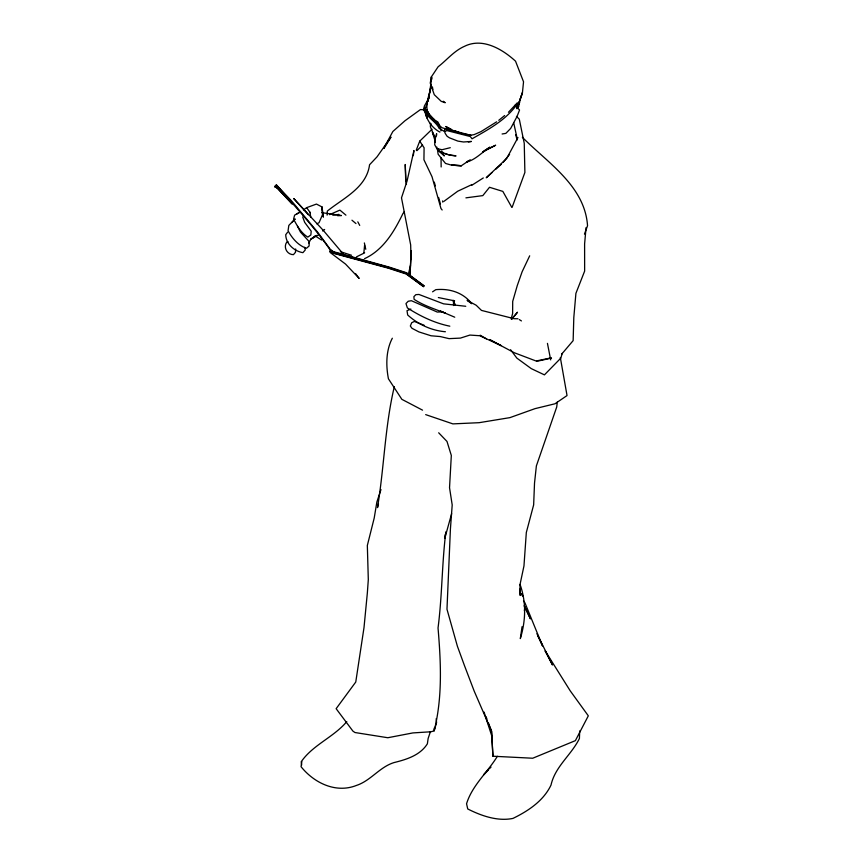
<?xml version="1.0" encoding="UTF-8"?>
<svg xmlns="http://www.w3.org/2000/svg" width="863" height="863" viewBox="0 0 863 863"><rect width="100%" height="100%" fill="white"/><g stroke="black" fill="none" stroke-linecap="round" stroke-linejoin="round"><path stroke-width="1.29" d="M411.241 253.711L411.025 259.04L410.669 244.919L401.489 197.843L407.109 180.874L413.949 150.518L413.334 155.642M440.961 130.874C440.098 121.478 427.638 116.667 424.499 108.738M430.518 123.463L430.378 126.872L434.909 137.476L432.363 132.233L435.243 141.403M327.12 215.103L327.314 211.068C343.463 198.069 366.581 187.692 369.558 164.757L377.012 156.861L390.971 137.12L384.035 148.339M410.486 265.437L410.044 274.574L411.241 250.885L410.486 265.437L408.652 273.107M295.653 248.986L295.48 252.276L293.442 254.661C287.12 254.693 283.129 247.411 286.71 242.169L288.059 241.802M436.495 135.847L436.624 133.679L435.028 139.579L434.715 144.779L436.851 148.565L442.039 149.731L450.281 147.692M445.847 531.835C441.888 563.809 442.19 595.945 438.037 627.962C440.917 662.277 442.643 697.131 434.154 730.842L431.122 731.759L412.859 732.924L387.8 737.736L354.963 732.525L352.913 731.112L336.139 708.685L355.761 682.029L364.003 627.606L367.347 593L368.307 579.656L367.336 545.459L374.208 518.048L376.883 501.942L380.982 489.58M586.063 227.605L584.607 243.862L584.639 271.101L575.912 293.344L573.809 317.562L573.14 340.637L561.597 354.24M363.884 252.697L364.585 245.329M323.366 217.239L322.039 206.958L316.462 204.067L306.667 207.649L303.474 209.871M557.293 402.082L556.721 406.991L536.376 465.912L534.521 483.097L533.647 504.898L526.322 532.503L523.97 565.891L519.936 584.941L520.216 595.47L519.947 588.976M445.351 534.348L444.844 538.134L451.64 513.647M522.061 626.689L520.324 638.598C525.826 620.605 526.354 602.201 520.065 584.424M524.37 610.799L524.941 606.829L530.454 618.868L524.121 605.783M579.688 730.939L579.418 738.512C571.349 755.017 555.114 766.452 551.004 785.103C543.442 800.918 528.264 810.961 512.946 818.415C497.595 821.565 481.392 815.848 467.735 808.965L466.559 803.733C472.169 785.438 487.617 772.256 497.368 756.301M301.823 761.673L301.058 766.711C314.046 782.903 335.815 793.615 356.419 785.449C370.702 780.778 379.537 767.099 393.906 762.612C406.505 759.494 420.065 755.405 427.368 743.83L428.145 738.469L430.454 731.522M424.574 109.612L424.143 110.906L423.657 108.727L424.488 105.836L429.396 97.195M394.315 386.678C384.898 426.419 384.186 467.444 377.487 507.627L378.49 503.841M431.209 84.779L427.951 101.435C429.925 93.431 430.443 85.329 431.802 77.379M430.971 86.861C428.825 97.508 421.5 112.093 433.938 119.223L428.372 113.431L426.764 109.935L429.45 114.887L428.372 113.431L433.086 119.008L437.875 121.985L439.547 125.135M517.573 107.487L522.439 92.654L523.539 81.802L515.545 61.197C502.385 49.105 482.503 37.4 464.618 46.257C454.035 50.841 446.958 59.968 438.102 66.796L431.403 76.829L430.249 83.064L434.283 94.703L441.23 101.359L445.232 102.719L443.215 101.23M511.284 318.328L512.622 313.549L512.698 301.403L517.271 285.577L522.104 271.802L529.688 255.815M562.223 353.399L560.842 358.113L544.434 374.866L531.306 368.641L516.872 358.123L510.583 349.742M444.779 129.342L444.434 131.273L445.297 133.549L447.099 136.268L449.429 137.821L457.875 141.101L463.507 141.985L471.36 141.446L468.382 141.996M517.336 107.239L522.439 92.654L516.948 108.749M584.467 234.121L587.541 225.696C584.78 185.987 548.037 163.15 522.374 137.293M512.169 207.206L524.887 172.46L524.251 143.301L519.299 119.17L516.452 116.365M416.268 150.086L419.752 141.133L432.018 129.267M392.331 338.22C385.858 350.507 385.89 365.545 388.426 378.792L401.856 399.332L422.546 410.152M517.185 108.404L519.753 102.233M425.232 108.317L427.282 103.495M322.6 214.488L322.719 215.912L322.039 206.958L322.6 214.488L319.019 222.74L316.732 223.819M517.962 137.508L506.689 158.479L486.247 177.767L491.921 172.665M383.711 148.339L392.859 131.5L404.963 120.766L420.475 109.558L427.077 110M308.76 243.032L310.853 239.191L316.16 235.459M404.423 211.575L402.881 213.679C394.186 231.564 383.345 249.99 364.553 258.663M287.573 232.244L285.729 234.714C285.815 243.841 294.348 251.295 302.913 252.665L305.308 249.892L304.682 247.303M511.77 319.364L517.498 312.212L511.328 319.278M503.14 162.32L509.569 154.412M508.447 112.287L517.304 102.816L518.501 103.83L518.846 106.278L517.886 107.605L516.678 104.66L517.174 104.952L516.452 105.135C505.265 120.496 488.188 129.558 472.061 138.792L470.259 136.527L446.603 130.496C445.437 132.255 443.377 131.176 440.648 129.083L439.256 128.587C436.085 121.262 426.495 117.616 424.445 109.741M291.78 222.568L295.038 219.105M488.285 769.872L483.712 774.747L488.285 770.098M294.973 219.137L288.825 225.405L288.059 230.766C292.018 238.21 298.339 245.61 306.484 248.285L309.105 245.977L309.159 241.554L300.486 232.104L297.433 226.149M416.926 150.68L422.568 145.016M489.202 768.89L491.025 767.088M346.786 721.619C333.647 737.239 312.859 744.845 301.209 761.759L301.651 765.039M495.707 169.267L501.392 164.164M504.661 115.545L498.771 120.302M443.927 201.349L457.724 191.219L472.05 184.52M322.6 230.971L324.65 229.482M496.656 121.812L480.918 131.661L474.1 134.628L471.5 135.081L462.978 133.959L441.888 127.681L430.464 117.195L425.222 110.248L424.607 107.853M470.216 159.784L461.403 165.696L451.64 165.178L445.513 163.441L438.145 154.261L437.304 148.468M316.376 235.448L310.853 239.191L318.35 234.984M432.568 291.823L435.793 289.666C449.612 288.339 463.129 292.471 471.813 303.711L467.703 300.853M471.748 185.329L483.302 177.961M468.339 160.917L466.473 162.104C475.707 159.666 482.061 152.201 489.839 147.185L482.719 151.953L495.653 145.211L484.402 150.647M296.441 214.186L299.385 212.481M299.105 212.611L294.628 215.146L293.571 219.073C297.088 225.836 301.133 233.032 307.811 237.109L310.842 234.973L311.209 231.187L304.693 222.374L302.665 216.915M356.505 256.861L364.628 252.827M329.558 214.65L339.903 210.108L345.923 215.157M410.853 309.04L407.012 310.691L407.67 314.973C418.048 324.391 431.381 330.561 445.394 331.748M538.102 361.047L551.489 358.091M536.915 360.842L551.058 357.865M502.104 133.992L505.847 133.377L510.669 128.436L517.056 116.451L519.558 109.979L514.909 105.308M332.816 215.232L338.9 214.38M465.912 197.854L482.816 195.61L489.504 187.282L502.838 191.392L511.673 207.12M449.494 129.374L451.058 129.202L445.707 126.527L452.406 130.237L463.647 134.035M337.616 215.707L341.435 215.545L321.867 212.665M442.19 311.867L437.261 312.061L411.403 300.712L408.231 301.241L405.966 303.571L407.379 307.908C420.421 316.257 434.564 323.096 449.828 326.182M517.962 318.76L514.111 318.695L481.478 310.41L476.193 305.254L467.045 300.292M488.339 722.719L491.543 731.144L492.946 756.225L532.708 758.232L575.384 740.648L588.318 715.826L570.216 690.821L545.287 651.047M448.857 154.898C470.572 157.282 436.149 155.933 436.84 147.098M465.75 306.279L443.539 303.841L418.943 294.456L415.858 294.671L413.895 296.645L414.111 299.342C423.55 305.48 434.704 309.062 445.265 313.107L440.367 311.101L454.747 317.206M438.339 297.541L454.628 300.863L453.043 300.389L455.071 304.812L453.388 300.529L453.614 305.534M470.95 135.372L445.966 128.727M454.229 130.658L456.538 131.564M340.356 251.672L351.532 255.265M425.675 414.618L452.881 423.884L479.116 422.687L509.947 417.627L535.028 408.641L554.974 403.787L567.034 395.556L560.335 357.53M444.553 153.269L447.778 154.488M536.894 361.317L514.229 352.708L489.86 339.742M424.154 325.254L414.348 321.446L411.705 322.719L410.324 325.998L411.975 328.285L418.9 331.91L431.09 335.783L440.259 336.559L449.062 338.641L460.432 338.102L469.904 335.071L479.72 335.729L501.187 345.642L489.904 339.731M439.893 132.093C431.813 127.886 426.074 119.31 424.704 110.345M315.178 235.944L321.608 240.022M457.552 132.061L459.58 133.064M480.173 335.2L486.452 338.857M331.672 250.486L332.589 251.047L330.583 249.774L317.832 232.406L291.586 200.96L276.149 184.66C294.693 206.3 314.628 227.293 330.885 250.971L389.019 267.045L406.549 272.762L424.24 286.009L406.764 273.247L388.911 267.433L329.688 251.057L331.403 252.417L388.458 267.81L405.988 273.517L423.647 286.721L406.203 274.013L388.35 268.199L330.033 252.384L345.513 264.056L359.17 278.436L355.545 273.593M519.278 319.558L521.425 320.928M276.214 186.559L275.243 185.923L292.093 203.873L275.243 185.923L277.649 187.217M275.642 187.314L274.682 186.678L277.077 187.961M331.489 250.346L333.56 251.92M427.336 111.953L428.641 112.977M351.953 220.205L355.966 223.56M441.5 151.165L443.474 152.859M438.674 432.784L446.991 441.446L451.317 455.448L449.537 487.735L452.201 504.952L450.41 529.148L446.98 609.246L457.379 646.182L464.467 665.6L474.197 691.112L491.543 731.144L492.946 756.225M308.339 214.725L293.744 198.544L323.291 230.399L343.528 254.315M442.158 209.979L440.971 208.522L432.029 176.732L423.938 159.763L424.089 147.767L419.752 141.133L420.335 141.877M523.496 600.885L524.963 602.892L542.547 645.945L537.962 636.214M306.667 207.649L310.302 212.805M440.184 151.316L444.359 155.912L438.943 151.23L438.199 148.965M357.811 221.845L359.72 225.405M545.179 651.069L552.503 664.963L536.926 633.722M486.052 716.711L486.959 719.116M426.074 115.157L427.088 118.026L424.79 110.13M484.067 712.083L491.834 736.15M406.495 184.207L405.739 181.629L405.222 164.488L405.944 181.144M515.686 134.736L517.12 139.806M434.262 182.061L435.351 185.923M438.62 197.508L440.443 203.948M364.359 242.945L365.761 249.267M513.647 122.589L517.39 139.623M547.444 343.377L550.68 359.882M442.611 200.917L442.827 202.147M309.893 212.104L310.799 217.271M432.439 86.99L432.87 89.569M430.421 123.387L430.842 125.879L430.734 123.528M435.114 141.133L435.232 142.46M436.203 718.685L436.559 722.622L434.154 730.842L434.111 728.199M431.597 79.353L431.403 76.829L431.5 79.072M441.047 157.8L441.155 166.969M461.403 165.696L451.64 165.178L461.403 165.696M522.795 596.16L521.522 593.787L522.795 596.16"/></g></svg>
